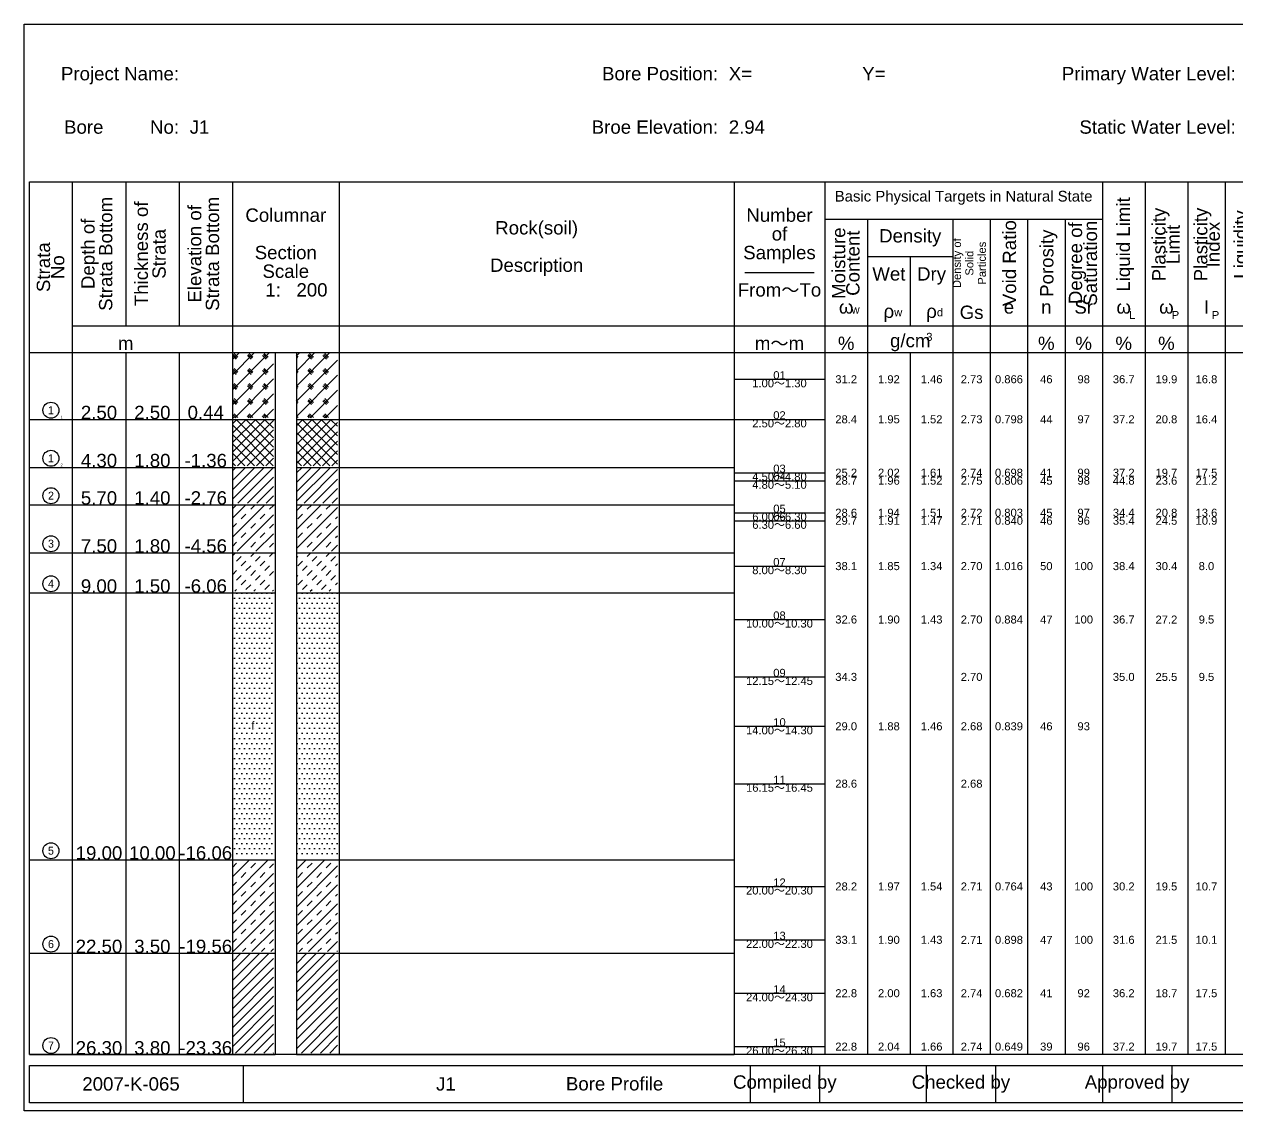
# Model space of a CAD drawing. Extents: x 0 to 355, y 76 to 280.
# Drawn here: x 0 to 227.4, y 76.5 to 280 of the extents above; entities that cross this region are included whole.
import ezdxf

# ---------------------------------------------------------------- set-up
doc = ezdxf.new("R2010")
doc.units = 0
doc.header["$MEASUREMENT"] = 0
doc.layers.get('0').update_dxf_attribs({"linetype": 'CONTINUOUS'})
doc.layers.add('1', color=7, linetype='CONTINUOUS')
pattern_1 = [(45, (0, 0), (-1.414214, 1.414214), []), (135, (0.0768, -0.533), (-2.828427, 0), [1, -3]), (135, (0.25, -0.333), (-2.828427, 0), [1, -3]), (135, (0.4232, -0.133), (-2.828427, 0), [1, -3])]
pattern_2 = [(45, (0, 0), (-0.883883, 0.883883), []), (135, (0, 0), (-0.883883, -0.883883), [])]
pattern_3 = [(45, (0, 0), (-0.883883, 0.883883), [])]
pattern_4 = [(45, (0, 0), (-1.767767, 1.767767), []), (45, (1.7678, 0), (-1.767767, 1.767767), [1.25, -1.25])]
pattern_5 = [(45, (0, 0), (-0.883883, 0.883883), [1.25, -1.25])]
pattern_6 = [(0, (0, 0), (0.4688, 0.9375), [0, -0.9375])]

# ---------------------------------------------------------------- blocks, each defined once
blk = doc.blocks.new('1-1')
at = {"color": 7}
blk.add_circle((0, 0), 1.5, dxfattribs=at)
at = {"color": 7, "line_spacing_factor": 0.84}
for insert, char_height, attachment_point in [((0, 0), 1.5, 5), ((1.8, -1.5), 0.5, 7)]:
    blk.add_mtext('{\\f|b0|i0|c134|p54;1}', dxfattribs=dict(at, insert=insert, char_height=char_height, attachment_point=attachment_point))
blk = doc.blocks.new('1-2')
at = {"color": 7}
blk.add_circle((0, 0), 1.5, dxfattribs=at)
at = {"color": 7, "line_spacing_factor": 0.84}
for s, insert, char_height, attachment_point in [('{\\f|b0|i0|c134|p54;1}', (0, 0), 1.5, 5), ('{\\f|b0|i0|c134|p54;2}', (1.8, -1.5), 0.5, 7)]:
    blk.add_mtext(s, dxfattribs=dict(at, insert=insert, char_height=char_height, attachment_point=attachment_point))
blk = doc.blocks.new('2-')
at = {"color": 7}
blk.add_circle((0, 0), 1.5, dxfattribs=at)
at = {"color": 7, "line_spacing_factor": 0.84}
for s, insert, char_height, attachment_point in [('{\\f|b0|i0|c134|p54;2}', (0, 0), 1.5, 5), ('{\\f|b0|i0|c134|p54;}', (1.8, -1.5), 0.5, 7)]:
    blk.add_mtext(s, dxfattribs=dict(at, insert=insert, char_height=char_height, attachment_point=attachment_point))
blk = doc.blocks.new('3-')
at = {"color": 7}
blk.add_circle((0, 0), 1.5, dxfattribs=at)
at = {"color": 7, "line_spacing_factor": 0.84}
for s, insert, char_height, attachment_point in [('{\\f|b0|i0|c134|p54;3}', (0, 0), 1.5, 5), ('{\\f|b0|i0|c134|p54;}', (1.8, -1.5), 0.5, 7)]:
    blk.add_mtext(s, dxfattribs=dict(at, insert=insert, char_height=char_height, attachment_point=attachment_point))
blk = doc.blocks.new('4-')
at = {"color": 7}
blk.add_circle((0, 0), 1.5, dxfattribs=at)
at = {"color": 7, "line_spacing_factor": 0.84}
for s, insert, char_height, attachment_point in [('{\\f|b0|i0|c134|p54;4}', (0, 0), 1.5, 5), ('{\\f|b0|i0|c134|p54;}', (1.8, -1.5), 0.5, 7)]:
    blk.add_mtext(s, dxfattribs=dict(at, insert=insert, char_height=char_height, attachment_point=attachment_point))
blk = doc.blocks.new('5-')
at = {"color": 7}
blk.add_circle((0, 0), 1.5, dxfattribs=at)
at = {"color": 7, "line_spacing_factor": 0.84}
for s, insert, char_height, attachment_point in [('{\\f|b0|i0|c134|p54;5}', (0, 0), 1.5, 5), ('{\\f|b0|i0|c134|p54;}', (1.8, -1.5), 0.5, 7)]:
    blk.add_mtext(s, dxfattribs=dict(at, insert=insert, char_height=char_height, attachment_point=attachment_point))
blk = doc.blocks.new('6-')
at = {"color": 7}
blk.add_circle((0, 0), 1.5, dxfattribs=at)
at = {"color": 7, "line_spacing_factor": 0.84}
for s, insert, char_height, attachment_point in [('{\\f|b0|i0|c134|p54;6}', (0, 0), 1.5, 5), ('{\\f|b0|i0|c134|p54;}', (1.8, -1.5), 0.5, 7)]:
    blk.add_mtext(s, dxfattribs=dict(at, insert=insert, char_height=char_height, attachment_point=attachment_point))
blk = doc.blocks.new('7-')
at = {"color": 7}
blk.add_circle((0, 0), 1.5, dxfattribs=at)
at = {"color": 7, "line_spacing_factor": 0.84}
for s, insert, char_height, attachment_point in [('{\\f|b0|i0|c134|p54;7}', (0, 0), 1.5, 5), ('{\\f|b0|i0|c134|p54;}', (1.8, -1.5), 0.5, 7)]:
    blk.add_mtext(s, dxfattribs=dict(at, insert=insert, char_height=char_height, attachment_point=attachment_point))

msp = doc.modelspace()

# ---------------------------------------------------------------- hatches: boundary and pattern name
at = {"layer": '1'}
h = msp.add_hatch(dxfattribs=at)
h.set_pattern_fill('杂填土', color=256, scale=10, style=0)
h.set_pattern_definition(pattern_1)
h.paths.add_polyline_path([(39, 218.5), (46.7, 218.5), (46.7, 206.3), (39, 206.3)])
h = msp.add_hatch(dxfattribs=at)
h.set_pattern_fill('杂填土', color=256, scale=10, style=0)
h.set_pattern_definition(pattern_1)
h.paths.add_polyline_path([(51, 218.5), (58.7, 218.5), (58.7, 206.3), (51, 206.3)])
h = msp.add_hatch(dxfattribs=at)
h.set_pattern_fill('素填土', color=256, scale=10, style=0)
h.set_pattern_definition(pattern_2)
h.paths.add_polyline_path([(39, 206), (46.7, 206), (46.7, 197.3), (39, 197.3)])
h = msp.add_hatch(dxfattribs=at)
h.set_pattern_fill('素填土', color=256, scale=10, style=0)
h.set_pattern_definition(pattern_2)
h.paths.add_polyline_path([(51, 206), (58.7, 206), (58.7, 197.3), (51, 197.3)])
h = msp.add_hatch(dxfattribs=at)
h.set_pattern_fill('粘土', color=256, scale=10, style=0)
h.set_pattern_definition(pattern_3)
h.paths.add_polyline_path([(39, 197), (46.7, 197), (46.7, 190.3), (39, 190.3)])
h = msp.add_hatch(dxfattribs=at)
h.set_pattern_fill('粘土', color=256, scale=10, style=0)
h.set_pattern_definition(pattern_3)
h.paths.add_polyline_path([(51, 197), (58.7, 197), (58.7, 190.3), (51, 190.3)])
h = msp.add_hatch(dxfattribs=at)
h.set_pattern_fill('粉质粘土', color=256, scale=10, style=0)
h.set_pattern_definition(pattern_4)
h.paths.add_polyline_path([(39, 190), (46.7, 190), (46.7, 181.3), (39, 181.3)])
h = msp.add_hatch(dxfattribs=at)
h.set_pattern_fill('粉质粘土', color=256, scale=10, style=0)
h.set_pattern_definition(pattern_4)
h.paths.add_polyline_path([(51, 190), (58.7, 190), (58.7, 181.3), (51, 181.3)])
h = msp.add_hatch(dxfattribs=at)
h.set_pattern_fill('粉土', color=256, scale=10, style=0)
h.set_pattern_definition(pattern_5)
h.paths.add_polyline_path([(39, 181), (46.7, 181), (46.7, 173.8), (39, 173.8)])
h = msp.add_hatch(dxfattribs=at)
h.set_pattern_fill('粉土', color=256, scale=10, style=0)
h.set_pattern_definition(pattern_5)
h.paths.add_polyline_path([(51, 181), (58.7, 181), (58.7, 173.8), (51, 173.8)])
h = msp.add_hatch(dxfattribs=at)
h.set_pattern_fill('砂', color=256, scale=10, style=0)
h.set_pattern_definition(pattern_6)
h.paths.add_polyline_path([(39, 173.5), (46.7, 173.5), (46.7, 123.8), (39, 123.8)])
h = msp.add_hatch(dxfattribs=at)
h.set_pattern_fill('砂', color=256, scale=10, style=0)
h.set_pattern_definition(pattern_6)
h.paths.add_polyline_path([(51, 173.5), (58.7, 173.5), (58.7, 123.8), (51, 123.8)])
h = msp.add_hatch(dxfattribs=at)
h.set_pattern_fill('粉质粘土', color=256, scale=10, style=0)
h.set_pattern_definition(pattern_4)
h.paths.add_polyline_path([(39, 123.5), (46.7, 123.5), (46.7, 106.3), (39, 106.3)])
h = msp.add_hatch(dxfattribs=at)
h.set_pattern_fill('粉质粘土', color=256, scale=10, style=0)
h.set_pattern_definition(pattern_4)
h.paths.add_polyline_path([(51, 123.5), (58.7, 123.5), (58.7, 106.3), (51, 106.3)])
h = msp.add_hatch(dxfattribs=at)
h.set_pattern_fill('粘土', color=256, scale=10, style=0)
h.set_pattern_definition(pattern_3)
h.paths.add_polyline_path([(39, 106), (46.7, 106), (46.7, 87.3), (39, 87.3)])
h = msp.add_hatch(dxfattribs=at)
h.set_pattern_fill('粘土', color=256, scale=10, style=0)
h.set_pattern_definition(pattern_3)
h.paths.add_polyline_path([(51, 106), (58.7, 106), (58.7, 87.3), (51, 87.3)])

# ---------------------------------------------------------------- linework, layer by layer
for p, q in [((9, 250.5), (9, 87)), ((19, 250.5), (19, 223.5)), ((29, 250.5), (29, 223.5)), ((39, 250.5), (39, 87)), ((59, 250.5), (59, 87)), ((133, 250.5), (133, 87)), ((150, 250.5), (150, 87)), ((202, 250.5), (202, 87)), ((210, 250.5), (210, 87)), ((218, 250.5), (218, 87)), ((225, 250.5), (225, 87)), ((150, 243.5), (202, 243.5)), ((158, 243.5), (158, 87)), ((174, 243.5), (174, 87)), ((181, 243.5), (181, 87)), ((188, 243.5), (188, 87)), ((195, 243.5), (195, 87)), ((158, 236.5), (174, 236.5)), ((166, 236.5), (166, 223.5)), ((135, 233.5), (148, 233.5)), ((9, 223.5), (354, 223.5)), ((1, 218.5), (354, 218.5)), ((19, 218.5), (19, 87)), ((29, 218.5), (29, 87)), ((47, 218.5), (47, 87)), ((51, 218.5), (51, 87)), ((166, 218.5), (166, 87)), ((41, 85), (41, 78)), ((136, 85), (136, 78)), ((149, 85), (149, 78)), ((169, 85), (169, 78)), ((182, 85), (182, 78)), ((202, 85), (202, 78)), ((215, 85), (215, 78))]:
    msp.add_line(p, q)
for points in [[(0, 280), (355, 280), (355, 76.5), (0, 76.5)], [(1, 250.5), (354, 250.5), (354, 87), (1, 87)], [(1, 85), (354, 85), (354, 78), (1, 78)]]:
    msp.add_lwpolyline(points, close=True)
for p, q in [((133, 213.5), (150, 213.5)), ((1, 206), (47, 206)), ((51, 206), (59, 206)), ((59, 206), (133, 206)), ((133, 206), (150, 206)), ((1, 197), (47, 197)), ((51, 197), (59, 197)), ((59, 197), (133, 197)), ((133, 196), (150, 196)), ((133, 194.5), (150, 194.5)), ((1, 190), (47, 190)), ((51, 190), (59, 190)), ((59, 190), (133, 190)), ((133, 188.5), (150, 188.5)), ((133, 187), (150, 187)), ((1, 181), (47, 181)), ((51, 181), (59, 181)), ((59, 181), (133, 181)), ((133, 178.5), (150, 178.5)), ((1, 173.5), (47, 173.5)), ((51, 173.5), (59, 173.5)), ((59, 173.5), (133, 173.5)), ((133, 168.5), (150, 168.5)), ((133, 157.75), (150, 157.75)), ((133, 148.5), (150, 148.5)), ((133, 137.75), (150, 137.75)), ((1, 123.5), (47, 123.5)), ((51, 123.5), (59, 123.5)), ((59, 123.5), (133, 123.5)), ((133, 118.5), (150, 118.5)), ((133, 108.5), (150, 108.5)), ((1, 106), (47, 106)), ((51, 106), (59, 106)), ((59, 106), (133, 106)), ((133, 98.5), (150, 98.5)), ((1, 87), (47, 87)), ((51, 87), (59, 87)), ((59, 87), (133, 87)), ((133, 88.5), (150, 88.5))]:
    msp.add_line(p, q, dxfattribs=at)

# ---------------------------------------------------------------- block references
for name, p in [('1-1', (5, 207.7)), ('1-2', (5, 198.7)), ('2-', (5, 191.7)), ('3-', (5, 182.7)), ('4-', (5, 175.2)), ('5-', (5, 125.2)), ('6-', (5, 107.7)), ('7-', (5, 88.7))]:
    msp.add_blockref(name, p, dxfattribs=at)

# ---------------------------------------------------------------- texts
at = {"line_spacing_factor": 0.84}
for s, insert, char_height, attachment_point in [('{\\fArial|b0|i0|c134|p54;Project Name:}', (29, 272), 2.5, 3), ('{\\fArial|b0|i0|c134|p54;}', (31, 272), 2.5, 1), ('{\\fArial|b0|i0|c134|p54;X=}', (132, 272), 2.5, 1), ('{\\fArial|b0|i0|c134|p54;Y=}', (157, 272), 2.5, 1), ('{\\fArial|b0|i0|c134|p54;Primary Water Level:}', (227, 272), 2.5, 3), ('{\\fArial|b0|i0|c134|p54;Bore         No:}', (29, 262), 2.5, 3), ('{\\fArial|b0|i0|c134|p54;J1}', (31, 262), 2.5, 1), ('{\\fArial|b0|i0|c134|p54;2.94}', (132, 262), 2.5, 1), ('{\\fArial|b0|i0|c134|p54;Static Water Level:}', (227, 262), 2.5, 3), ('{\\fArial|b0|i0|c134|p54;Basic Physical Targets in Natural State}', (176, 247.5), 2, 5), ('{\\fArial|b0|i0|c134|p54;Columnar\\P\\PSection\\PScale}', (49, 245.5), 2.5, 2), ('{\\fArial|b0|i0|c134|p54;Number\\Pof\\PSamples}', (141.5, 245.5), 2.5, 2), ('{\\fArial|b0|i0|c134|p54;Rock(soil)\\P\\PDescription}', (96, 238), 2.5, 5), ('{\\fArial|b0|i0|c134|p54;Density}', (166, 240), 2.5, 5), ('{\\fArial|b0|i0|c134|p54;Wet\\P\\Pρ}', (162, 234.5), 2.5, 2), ('{\\fArial|b0|i0|c134|p54;Dry\\P\\Pρ}', (170, 234.5), 2.5, 2), ('{\\fArial|b0|i0|c134|p54;1:   200}', (51, 231.5), 2.5, 2), ('{\\fArial|b0|i0|c134|p54;From～To}', (141.5, 231.5), 2.5, 2), ('{\\fArial|b0|i0|c134|p54;ω}', (154, 228.3), 2.5, 2), ('{\\fArial|b0|i0|c134|p54;e}', (184.5, 228.3), 2.5, 2), ('{\\fArial|b0|i0|c134|p54;n}', (191.5, 228.3), 2.5, 2), ('{\\fArial|b0|i0|c134|p54;Sr}', (198.5, 228.3), 2.5, 2), ('{\\fArial|b0|i0|c134|p54;ω}', (206, 228.3), 2.5, 2), ('{\\fArial|b0|i0|c134|p54;ω}', (214, 228.3), 2.5, 2), ('{\\fArial|b0|i0|c134|p54;Ι}', (221.5, 228.3), 2.5, 2), ('{\\fArial|b0|i0|c134|p54;w}', (155, 227.3), 1.5, 1), ('{\\fArial|b0|i0|c134|p54;w}', (163, 226.8), 1.5, 1), ('{\\fArial|b0|i0|c134|p54;d}', (171, 226.8), 1.5, 1), ('{\\fArial|b0|i0|c134|p54;Gs}', (177.5, 227.3), 2.5, 2), ('{\\fArial|b0|i0|c134|p54;L}', (207, 226.3), 1.5, 1), ('{\\fArial|b0|i0|c134|p54;P}', (215, 226.3), 1.5, 1), ('{\\fArial|b0|i0|c134|p54;P}', (222.5, 226.3), 1.5, 1), ('{\\fArial|b0|i0|c134|p54;m}', (19, 221.5), 2.5, 2), ('{\\fArial|b0|i0|c134|p54;m～m}', (141.5, 221.5), 2.5, 2), ('{\\fArial|b0|i0|c134|p54;%}', (154, 221.5), 2.5, 2), ('{\\fArial|b0|i0|c134|p54;g/cm}', (166, 222), 2.5, 2), ('{\\fArial|b0|i0|c134|p54;3}', (169, 222.2), 1.5, 1), ('{\\fArial|b0|i0|c134|p54;%}', (191.5, 221.5), 2.5, 2), ('{\\fArial|b0|i0|c134|p54;%}', (198.5, 221.5), 2.5, 2), ('{\\fArial|b0|i0|c134|p54;%}', (206, 221.5), 2.5, 2), ('{\\fArial|b0|i0|c134|p54;%}', (214, 221.5), 2.5, 2), ('{\\fArial|b0|i0|c134|p54;2007-K-065}', (20, 81.5), 2.5, 5), ('{\\fArial|b0|i0|c134|p54;J1}', (79, 81.5), 2.5, 5)]:
    msp.add_mtext(s, dxfattribs=dict(at, insert=insert, char_height=char_height, attachment_point=attachment_point))
at = {"color": 1, "char_height": 2.5, "line_spacing_factor": 0.84}
for s, insert, attachment_point in [('{\\fArial|b0|i0|c134|p54;Bore Position:}', (130, 272), 3), ('{\\fArial|b0|i0|c134|p54;Broe Elevation:}', (130, 262), 3), ('{\\fArial|b0|i0|c134|p54;Bore Profile}', (119.73, 81.53), 6), ('{\\fArial|b0|i0|c134|p54;Compiled by}', (142.5, 81.5), 5), ('{\\fArial|b0|i0|c134|p54;Checked by}', (175.5, 81.5), 5), ('{\\fArial|b0|i0|c134|p54;Approved by}', (208.5, 81.5), 5)]:
    msp.add_mtext(s, dxfattribs=dict(at, insert=insert, attachment_point=attachment_point))
at = {"attachment_point": 2, "rotation": 90, "line_spacing_factor": 0.84}
for s, insert, char_height in [('{\\fArial|b0|i0|c134|p54;Strata Bottom}', (14, 237), 2.5), ('{\\fArial|b0|i0|c134|p54;Thickness of}', (20.67, 237), 2.5), ('{\\fArial|b0|i0|c134|p54;Elevation of}', (30.67, 237), 2.5), ('{\\fArial|b0|i0|c134|p54;Strata Bottom}', (34, 237), 2.5), ('{\\fArial|b0|i0|c134|p54;Liquid Limit}', (204.67, 238.75), 2.5), ('{\\fArial|b0|i0|c134|p54;Plasticity}', (211.33, 238.75), 2.5), ('{\\fArial|b0|i0|c134|p54;Plasticity}', (219.17, 238.75), 2.5), ('{\\fArial|b0|i0|c134|p54;Depth of}', (10.67, 237), 2.5), ('{\\fArial|b0|i0|c134|p54;Liquidity}', (226.67, 238.75), 2.5), ('{\\fArial|b0|i0|c134|p54;Strata}', (24, 237), 2.5), ('{\\fArial|b0|i0|c134|p54;Moisture}', (151.33, 235.25), 2.5), ('{\\fArial|b0|i0|c134|p54;Content}', (154, 235.25), 2.5), ('{\\fArial|b0|i0|c134|p54;Void Ratio}', (183.33, 235.25), 2.5), ('{\\fArial|b0|i0|c134|p54;Porosity}', (190.33, 235.25), 2.5), ('{\\fArial|b0|i0|c134|p54;Degree of}', (195.7, 235.25), 2.5), ('{\\fArial|b0|i0|c134|p54;Saturation}', (198.5, 235.25), 2.5), ('{\\fArial|b0|i0|c134|p54;Limit}', (214, 238.75), 2.5), ('{\\fArial|b0|i0|c134|p54;Index}', (221.5, 238.75), 2.5), ('{\\fArial|b0|i0|c134|p54;Strata}', (2.33, 234.5), 2.5), ('{\\fArial|b0|i0|c134|p54;Density of}', (174, 235.25), 1.5), ('{\\fArial|b0|i0|c134|p54;Particles}', (178.67, 235.25), 1.5), ('{\\fArial|b0|i0|c134|p54;No}', (5, 234.5), 2.5), ('{\\fArial|b0|i0|c134|p54;Solid}', (176.33, 235.25), 1.5)]:
    msp.add_mtext(s, dxfattribs=dict(at, insert=insert, char_height=char_height))
at = {"layer": '1', "char_height": 2.5, "width": 75.5, "attachment_point": 1, "line_spacing_factor": 0.84}
for insert in [(59, 218.5), (59, 206), (59, 197), (59, 190), (59, 181), (59, 173.5), (59, 123.5), (59, 106)]:
    msp.add_mtext('{\\fArial|b0|i0|c134|p54;}', dxfattribs=dict(at, insert=insert))
at = {"layer": '1', "line_spacing_factor": 0.84}
for s, insert, char_height, attachment_point in [('{\\fArial|b0|i0|c134|p54;01}', (141.5, 213.5), 1.5, 8), ('{\\fArial|b0|i0|c134|p54;31.2}', (154, 213.5), 1.5, 5), ('{\\fArial|b0|i0|c134|p54;1.92}', (162, 213.5), 1.5, 5), ('{\\fArial|b0|i0|c134|p54;1.46}', (170, 213.5), 1.5, 5), ('{\\fArial|b0|i0|c134|p54;2.73}', (177.5, 213.5), 1.5, 5), ('{\\fArial|b0|i0|c134|p54;0.866}', (184.5, 213.5), 1.5, 5), ('{\\fArial|b0|i0|c134|p54;46}', (191.5, 213.5), 1.5, 5), ('{\\fArial|b0|i0|c134|p54;98}', (198.5, 213.5), 1.5, 5), ('{\\fArial|b0|i0|c134|p54;36.7}', (206, 213.5), 1.5, 5), ('{\\fArial|b0|i0|c134|p54;19.9}', (214, 213.5), 1.5, 5), ('{\\fArial|b0|i0|c134|p54;16.8}', (221.5, 213.5), 1.5, 5), ('{\\fArial|b0|i0|c134|p54;1.00～1.30}', (141.5, 213.5), 1.5, 2), ('{\\fArial|b0|i0|c134|p54;2.50}', (14, 206), 2.5, 8), ('{\\fArial|b0|i0|c134|p54;2.50}', (24, 206), 2.5, 8), ('{\\fArial|b0|i0|c134|p54;0.44}', (34, 206), 2.5, 8), ('{\\fArial|b0|i0|c134|p54;02}', (141.5, 206), 1.5, 8), ('{\\fArial|b0|i0|c134|p54;2.50～2.80}', (141.5, 206), 1.5, 2), ('{\\fArial|b0|i0|c134|p54;28.4}', (154, 206), 1.5, 5), ('{\\fArial|b0|i0|c134|p54;1.95}', (162, 206), 1.5, 5), ('{\\fArial|b0|i0|c134|p54;1.52}', (170, 206), 1.5, 5), ('{\\fArial|b0|i0|c134|p54;2.73}', (177.5, 206), 1.5, 5), ('{\\fArial|b0|i0|c134|p54;0.798}', (184.5, 206), 1.5, 5), ('{\\fArial|b0|i0|c134|p54;44}', (191.5, 206), 1.5, 5), ('{\\fArial|b0|i0|c134|p54;97}', (198.5, 206), 1.5, 5), ('{\\fArial|b0|i0|c134|p54;37.2}', (206, 206), 1.5, 5), ('{\\fArial|b0|i0|c134|p54;20.8}', (214, 206), 1.5, 5), ('{\\fArial|b0|i0|c134|p54;16.4}', (221.5, 206), 1.5, 5), ('{\\fArial|b0|i0|c134|p54;4.30}', (14, 197), 2.5, 8), ('{\\fArial|b0|i0|c134|p54;1.80}', (24, 197), 2.5, 8), ('{\\fArial|b0|i0|c134|p54;-1.36}', (34, 197), 2.5, 8), ('{\\fArial|b0|i0|c134|p54;4.50～4.80}', (141.5, 196), 1.5, 2), ('{\\fArial|b0|i0|c134|p54;03}', (141.5, 196), 1.5, 8), ('{\\fArial|b0|i0|c134|p54;04}', (141.5, 194.5), 1.5, 8), ('{\\fArial|b0|i0|c134|p54;25.2}', (154, 196), 1.5, 5), ('{\\fArial|b0|i0|c134|p54;2.02}', (162, 196), 1.5, 5), ('{\\fArial|b0|i0|c134|p54;1.61}', (170, 196), 1.5, 5), ('{\\fArial|b0|i0|c134|p54;2.74}', (177.5, 196), 1.5, 5), ('{\\fArial|b0|i0|c134|p54;0.698}', (184.5, 196), 1.5, 5), ('{\\fArial|b0|i0|c134|p54;41}', (191.5, 196), 1.5, 5), ('{\\fArial|b0|i0|c134|p54;99}', (198.5, 196), 1.5, 5), ('{\\fArial|b0|i0|c134|p54;37.2}', (206, 196), 1.5, 5), ('{\\fArial|b0|i0|c134|p54;19.7}', (214, 196), 1.5, 5), ('{\\fArial|b0|i0|c134|p54;17.5}', (221.5, 196), 1.5, 5), ('{\\fArial|b0|i0|c134|p54;4.80～5.10}', (141.5, 194.5), 1.5, 2), ('{\\fArial|b0|i0|c134|p54;28.7}', (154, 194.5), 1.5, 5), ('{\\fArial|b0|i0|c134|p54;1.96}', (162, 194.5), 1.5, 5), ('{\\fArial|b0|i0|c134|p54;1.52}', (170, 194.5), 1.5, 5), ('{\\fArial|b0|i0|c134|p54;2.75}', (177.5, 194.5), 1.5, 5), ('{\\fArial|b0|i0|c134|p54;0.806}', (184.5, 194.5), 1.5, 5), ('{\\fArial|b0|i0|c134|p54;45}', (191.5, 194.5), 1.5, 5), ('{\\fArial|b0|i0|c134|p54;98}', (198.5, 194.5), 1.5, 5), ('{\\fArial|b0|i0|c134|p54;44.8}', (206, 194.5), 1.5, 5), ('{\\fArial|b0|i0|c134|p54;23.6}', (214, 194.5), 1.5, 5), ('{\\fArial|b0|i0|c134|p54;21.2}', (221.5, 194.5), 1.5, 5), ('{\\fArial|b0|i0|c134|p54;5.70}', (14, 190), 2.5, 8), ('{\\fArial|b0|i0|c134|p54;1.40}', (24, 190), 2.5, 8), ('{\\fArial|b0|i0|c134|p54;-2.76}', (34, 190), 2.5, 8), ('{\\fArial|b0|i0|c134|p54;05}', (141.5, 188.5), 1.5, 8), ('{\\fArial|b0|i0|c134|p54;28.6}', (154, 188.5), 1.5, 5), ('{\\fArial|b0|i0|c134|p54;1.94}', (162, 188.5), 1.5, 5), ('{\\fArial|b0|i0|c134|p54;1.51}', (170, 188.5), 1.5, 5), ('{\\fArial|b0|i0|c134|p54;2.72}', (177.5, 188.5), 1.5, 5), ('{\\fArial|b0|i0|c134|p54;0.803}', (184.5, 188.5), 1.5, 5), ('{\\fArial|b0|i0|c134|p54;45}', (191.5, 188.5), 1.5, 5), ('{\\fArial|b0|i0|c134|p54;97}', (198.5, 188.5), 1.5, 5), ('{\\fArial|b0|i0|c134|p54;34.4}', (206, 188.5), 1.5, 5), ('{\\fArial|b0|i0|c134|p54;20.8}', (214, 188.5), 1.5, 5), ('{\\fArial|b0|i0|c134|p54;13.6}', (221.5, 188.5), 1.5, 5), ('{\\fArial|b0|i0|c134|p54;6.00～6.30}', (141.5, 188.5), 1.5, 2), ('{\\fArial|b0|i0|c134|p54;6.30～6.60}', (141.5, 187), 1.5, 2), ('{\\fArial|b0|i0|c134|p54;06}', (141.5, 187), 1.5, 8), ('{\\fArial|b0|i0|c134|p54;29.7}', (154, 187), 1.5, 5), ('{\\fArial|b0|i0|c134|p54;1.91}', (162, 187), 1.5, 5), ('{\\fArial|b0|i0|c134|p54;1.47}', (170, 187), 1.5, 5), ('{\\fArial|b0|i0|c134|p54;2.71}', (177.5, 187), 1.5, 5), ('{\\fArial|b0|i0|c134|p54;0.840}', (184.5, 187), 1.5, 5), ('{\\fArial|b0|i0|c134|p54;46}', (191.5, 187), 1.5, 5), ('{\\fArial|b0|i0|c134|p54;96}', (198.5, 187), 1.5, 5), ('{\\fArial|b0|i0|c134|p54;35.4}', (206, 187), 1.5, 5), ('{\\fArial|b0|i0|c134|p54;24.5}', (214, 187), 1.5, 5), ('{\\fArial|b0|i0|c134|p54;10.9}', (221.5, 187), 1.5, 5), ('{\\fArial|b0|i0|c134|p54;7.50}', (14, 181), 2.5, 8), ('{\\fArial|b0|i0|c134|p54;1.80}', (24, 181), 2.5, 8), ('{\\fArial|b0|i0|c134|p54;-4.56}', (34, 181), 2.5, 8), ('{\\fArial|b0|i0|c134|p54;07}', (141.5, 178.5), 1.5, 8), ('{\\fArial|b0|i0|c134|p54;8.00～8.30}', (141.5, 178.5), 1.5, 2), ('{\\fArial|b0|i0|c134|p54;38.1}', (154, 178.5), 1.5, 5), ('{\\fArial|b0|i0|c134|p54;1.85}', (162, 178.5), 1.5, 5), ('{\\fArial|b0|i0|c134|p54;1.34}', (170, 178.5), 1.5, 5), ('{\\fArial|b0|i0|c134|p54;2.70}', (177.5, 178.5), 1.5, 5), ('{\\fArial|b0|i0|c134|p54;1.016}', (184.5, 178.5), 1.5, 5), ('{\\fArial|b0|i0|c134|p54;50}', (191.5, 178.5), 1.5, 5), ('{\\fArial|b0|i0|c134|p54;100}', (198.5, 178.5), 1.5, 5), ('{\\fArial|b0|i0|c134|p54;38.4}', (206, 178.5), 1.5, 5), ('{\\fArial|b0|i0|c134|p54;30.4}', (214, 178.5), 1.5, 5), ('{\\fArial|b0|i0|c134|p54;8.0}', (221.5, 178.5), 1.5, 5), ('{\\fArial|b0|i0|c134|p54;9.00}', (14, 173.5), 2.5, 8), ('{\\fArial|b0|i0|c134|p54;1.50}', (24, 173.5), 2.5, 8), ('{\\fArial|b0|i0|c134|p54;-6.06}', (34, 173.5), 2.5, 8), ('{\\fArial|b0|i0|c134|p54;10.00～10.30}', (141.5, 168.5), 1.5, 2), ('{\\fArial|b0|i0|c134|p54;08}', (141.5, 168.5), 1.5, 8), ('{\\fArial|b0|i0|c134|p54;32.6}', (154, 168.5), 1.5, 5), ('{\\fArial|b0|i0|c134|p54;1.90}', (162, 168.5), 1.5, 5), ('{\\fArial|b0|i0|c134|p54;1.43}', (170, 168.5), 1.5, 5), ('{\\fArial|b0|i0|c134|p54;2.70}', (177.5, 168.5), 1.5, 5), ('{\\fArial|b0|i0|c134|p54;0.884}', (184.5, 168.5), 1.5, 5), ('{\\fArial|b0|i0|c134|p54;47}', (191.5, 168.5), 1.5, 5), ('{\\fArial|b0|i0|c134|p54;100}', (198.5, 168.5), 1.5, 5), ('{\\fArial|b0|i0|c134|p54;36.7}', (206, 168.5), 1.5, 5), ('{\\fArial|b0|i0|c134|p54;27.2}', (214, 168.5), 1.5, 5), ('{\\fArial|b0|i0|c134|p54;9.5}', (221.5, 168.5), 1.5, 5), ('{\\fArial|b0|i0|c134|p54;09}', (141.5, 157.75), 1.5, 8), ('{\\fArial|b0|i0|c134|p54;12.15～12.45}', (141.5, 157.75), 1.5, 2), ('{\\fArial|b0|i0|c134|p54;34.3}', (154, 157.75), 1.5, 5), ('{\\fArial|b0|i0|c134|p54; }', (162, 157.75), 1.5, 5), ('{\\fArial|b0|i0|c134|p54; }', (170, 157.75), 1.5, 5), ('{\\fArial|b0|i0|c134|p54;2.70}', (177.5, 157.75), 1.5, 5), ('{\\fArial|b0|i0|c134|p54; }', (184.5, 157.75), 1.5, 5), ('{\\fArial|b0|i0|c134|p54; }', (191.5, 157.75), 1.5, 5), ('{\\fArial|b0|i0|c134|p54; }', (198.5, 157.75), 1.5, 5), ('{\\fArial|b0|i0|c134|p54;35.0}', (206, 157.75), 1.5, 5), ('{\\fArial|b0|i0|c134|p54;25.5}', (214, 157.75), 1.5, 5), ('{\\fArial|b0|i0|c134|p54;9.5}', (221.5, 157.75), 1.5, 5), ('{\\f|b0|i0|c134|p54;f}', (42.85, 148.65), 1.5, 5), ('{\\fArial|b0|i0|c134|p54;14.00～14.30}', (141.5, 148.5), 1.5, 2), ('{\\fArial|b0|i0|c134|p54;10}', (141.5, 148.5), 1.5, 8), ('{\\fArial|b0|i0|c134|p54;29.0}', (154, 148.5), 1.5, 5), ('{\\fArial|b0|i0|c134|p54;1.88}', (162, 148.5), 1.5, 5), ('{\\fArial|b0|i0|c134|p54;1.46}', (170, 148.5), 1.5, 5), ('{\\fArial|b0|i0|c134|p54;2.68}', (177.5, 148.5), 1.5, 5), ('{\\fArial|b0|i0|c134|p54;0.839}', (184.5, 148.5), 1.5, 5), ('{\\fArial|b0|i0|c134|p54;46}', (191.5, 148.5), 1.5, 5), ('{\\fArial|b0|i0|c134|p54;93}', (198.5, 148.5), 1.5, 5), ('{\\fArial|b0|i0|c134|p54; }', (206, 148.5), 1.5, 5), ('{\\fArial|b0|i0|c134|p54; }', (214, 148.5), 1.5, 5), ('{\\fArial|b0|i0|c134|p54; }', (221.5, 148.5), 1.5, 5), ('{\\fArial|b0|i0|c134|p54;11}', (141.5, 137.75), 1.5, 8), ('{\\fArial|b0|i0|c134|p54;16.15～16.45}', (141.5, 137.75), 1.5, 2), ('{\\fArial|b0|i0|c134|p54;28.6}', (154, 137.75), 1.5, 5), ('{\\fArial|b0|i0|c134|p54; }', (162, 137.75), 1.5, 5), ('{\\fArial|b0|i0|c134|p54; }', (170, 137.75), 1.5, 5), ('{\\fArial|b0|i0|c134|p54;2.68}', (177.5, 137.75), 1.5, 5), ('{\\fArial|b0|i0|c134|p54; }', (184.5, 137.75), 1.5, 5), ('{\\fArial|b0|i0|c134|p54; }', (191.5, 137.75), 1.5, 5), ('{\\fArial|b0|i0|c134|p54; }', (198.5, 137.75), 1.5, 5), ('{\\fArial|b0|i0|c134|p54; }', (206, 137.75), 1.5, 5), ('{\\fArial|b0|i0|c134|p54; }', (214, 137.75), 1.5, 5), ('{\\fArial|b0|i0|c134|p54; }', (221.5, 137.75), 1.5, 5), ('{\\fArial|b0|i0|c134|p54;19.00}', (14, 123.5), 2.5, 8), ('{\\fArial|b0|i0|c134|p54;10.00}', (24, 123.5), 2.5, 8), ('{\\fArial|b0|i0|c134|p54;-16.06}', (34, 123.5), 2.5, 8), ('{\\fArial|b0|i0|c134|p54;20.00～20.30}', (141.5, 118.5), 1.5, 2), ('{\\fArial|b0|i0|c134|p54;12}', (141.5, 118.5), 1.5, 8), ('{\\fArial|b0|i0|c134|p54;28.2}', (154, 118.5), 1.5, 5), ('{\\fArial|b0|i0|c134|p54;1.97}', (162, 118.5), 1.5, 5), ('{\\fArial|b0|i0|c134|p54;1.54}', (170, 118.5), 1.5, 5), ('{\\fArial|b0|i0|c134|p54;2.71}', (177.5, 118.5), 1.5, 5), ('{\\fArial|b0|i0|c134|p54;0.764}', (184.5, 118.5), 1.5, 5), ('{\\fArial|b0|i0|c134|p54;43}', (191.5, 118.5), 1.5, 5), ('{\\fArial|b0|i0|c134|p54;100}', (198.5, 118.5), 1.5, 5), ('{\\fArial|b0|i0|c134|p54;30.2}', (206, 118.5), 1.5, 5), ('{\\fArial|b0|i0|c134|p54;19.5}', (214, 118.5), 1.5, 5), ('{\\fArial|b0|i0|c134|p54;10.7}', (221.5, 118.5), 1.5, 5), ('{\\fArial|b0|i0|c134|p54;13}', (141.5, 108.5), 1.5, 8), ('{\\fArial|b0|i0|c134|p54;33.1}', (154, 108.5), 1.5, 5), ('{\\fArial|b0|i0|c134|p54;1.90}', (162, 108.5), 1.5, 5), ('{\\fArial|b0|i0|c134|p54;1.43}', (170, 108.5), 1.5, 5), ('{\\fArial|b0|i0|c134|p54;2.71}', (177.5, 108.5), 1.5, 5), ('{\\fArial|b0|i0|c134|p54;0.898}', (184.5, 108.5), 1.5, 5), ('{\\fArial|b0|i0|c134|p54;47}', (191.5, 108.5), 1.5, 5), ('{\\fArial|b0|i0|c134|p54;100}', (198.5, 108.5), 1.5, 5), ('{\\fArial|b0|i0|c134|p54;31.6}', (206, 108.5), 1.5, 5), ('{\\fArial|b0|i0|c134|p54;21.5}', (214, 108.5), 1.5, 5), ('{\\fArial|b0|i0|c134|p54;10.1}', (221.5, 108.5), 1.5, 5), ('{\\fArial|b0|i0|c134|p54;22.50}', (14, 106), 2.5, 8), ('{\\fArial|b0|i0|c134|p54;3.50}', (24, 106), 2.5, 8), ('{\\fArial|b0|i0|c134|p54;-19.56}', (34, 106), 2.5, 8), ('{\\fArial|b0|i0|c134|p54;22.00～22.30}', (141.5, 108.5), 1.5, 2), ('{\\fArial|b0|i0|c134|p54;24.00～24.30}', (141.5, 98.5), 1.5, 2), ('{\\fArial|b0|i0|c134|p54;14}', (141.5, 98.5), 1.5, 8), ('{\\fArial|b0|i0|c134|p54;22.8}', (154, 98.5), 1.5, 5), ('{\\fArial|b0|i0|c134|p54;2.00}', (162, 98.5), 1.5, 5), ('{\\fArial|b0|i0|c134|p54;1.63}', (170, 98.5), 1.5, 5), ('{\\fArial|b0|i0|c134|p54;2.74}', (177.5, 98.5), 1.5, 5), ('{\\fArial|b0|i0|c134|p54;0.682}', (184.5, 98.5), 1.5, 5), ('{\\fArial|b0|i0|c134|p54;41}', (191.5, 98.5), 1.5, 5), ('{\\fArial|b0|i0|c134|p54;92}', (198.5, 98.5), 1.5, 5), ('{\\fArial|b0|i0|c134|p54;36.2}', (206, 98.5), 1.5, 5), ('{\\fArial|b0|i0|c134|p54;18.7}', (214, 98.5), 1.5, 5), ('{\\fArial|b0|i0|c134|p54;17.5}', (221.5, 98.5), 1.5, 5), ('{\\fArial|b0|i0|c134|p54;26.30}', (14, 87), 2.5, 8), ('{\\fArial|b0|i0|c134|p54;3.80}', (24, 87), 2.5, 8), ('{\\fArial|b0|i0|c134|p54;-23.36}', (34, 87), 2.5, 8), ('{\\fArial|b0|i0|c134|p54;15}', (141.5, 88.5), 1.5, 8), ('{\\fArial|b0|i0|c134|p54;22.8}', (154, 88.5), 1.5, 5), ('{\\fArial|b0|i0|c134|p54;2.04}', (162, 88.5), 1.5, 5), ('{\\fArial|b0|i0|c134|p54;1.66}', (170, 88.5), 1.5, 5), ('{\\fArial|b0|i0|c134|p54;2.74}', (177.5, 88.5), 1.5, 5), ('{\\fArial|b0|i0|c134|p54;0.649}', (184.5, 88.5), 1.5, 5), ('{\\fArial|b0|i0|c134|p54;39}', (191.5, 88.5), 1.5, 5), ('{\\fArial|b0|i0|c134|p54;96}', (198.5, 88.5), 1.5, 5), ('{\\fArial|b0|i0|c134|p54;37.2}', (206, 88.5), 1.5, 5), ('{\\fArial|b0|i0|c134|p54;19.7}', (214, 88.5), 1.5, 5), ('{\\fArial|b0|i0|c134|p54;17.5}', (221.5, 88.5), 1.5, 5), ('{\\fArial|b0|i0|c134|p54;26.00～26.30}', (141.5, 88.5), 1.5, 2)]:
    msp.add_mtext(s, dxfattribs=dict(at, insert=insert, char_height=char_height, attachment_point=attachment_point))

doc.saveas('drawing.dxf')
